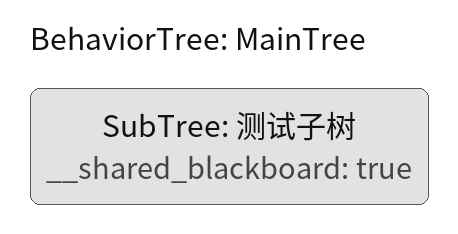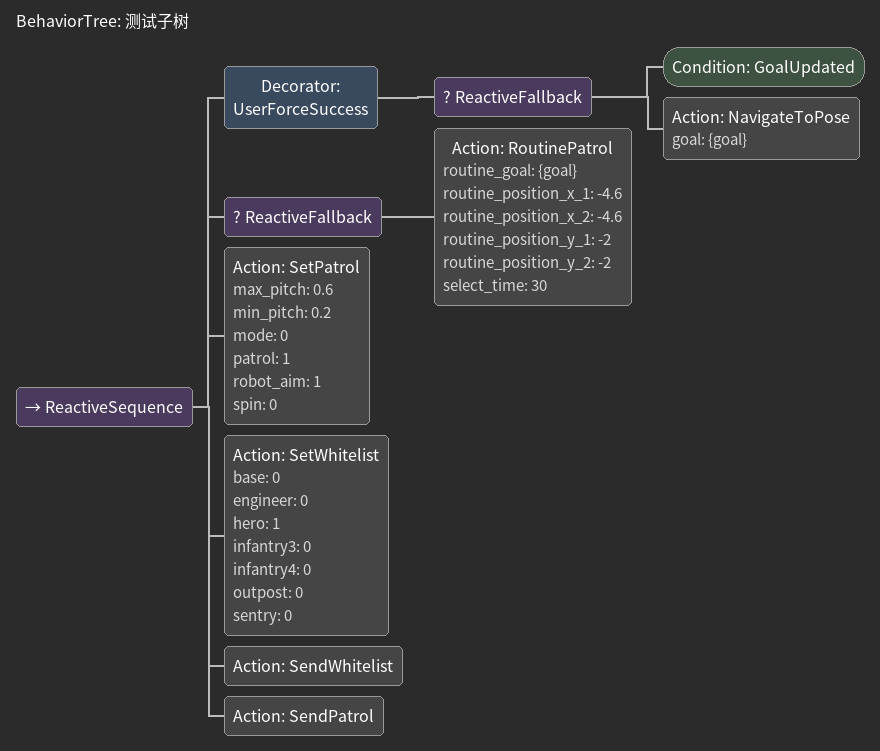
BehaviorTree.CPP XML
<?xml version="1.0"?>
<root main_tree_to_execute="MainTree">
    <BehaviorTree ID="MainTree">
        <SubTree ID="测试子树" __shared_blackboard="true"/>
    </BehaviorTree>
    <BehaviorTree ID="测试子树">
        <ReactiveSequence>
            <Decorator ID="UserForceSuccess">
                <ReactiveFallback>
                    <Condition ID="GoalUpdated"/>
                    <Action ID="NavigateToPose" goal="{goal}"/>
                </ReactiveFallback>
            </Decorator>
            <ReactiveFallback>
                <Action ID="RoutinePatrol" routine_goal="{goal}" routine_position_x_1="-4.6" routine_position_x_2="-4.6" routine_position_y_1="-2" routine_position_y_2="-2" select_time="30"/>
            </ReactiveFallback>
            <Action ID="SetPatrol" max_pitch="0.6" min_pitch="0.2" mode="0" patrol="1" robot_aim="1" spin="0"/>
            <Action ID="SetWhitelist" base="0" engineer="0" hero="1" infantry3="0" infantry4="0" outpost="0" sentry="0"/>
            <Action ID="SendWhitelist"/>
            <Action ID="SendPatrol"/>
        </ReactiveSequence>
    </BehaviorTree>
</root>
